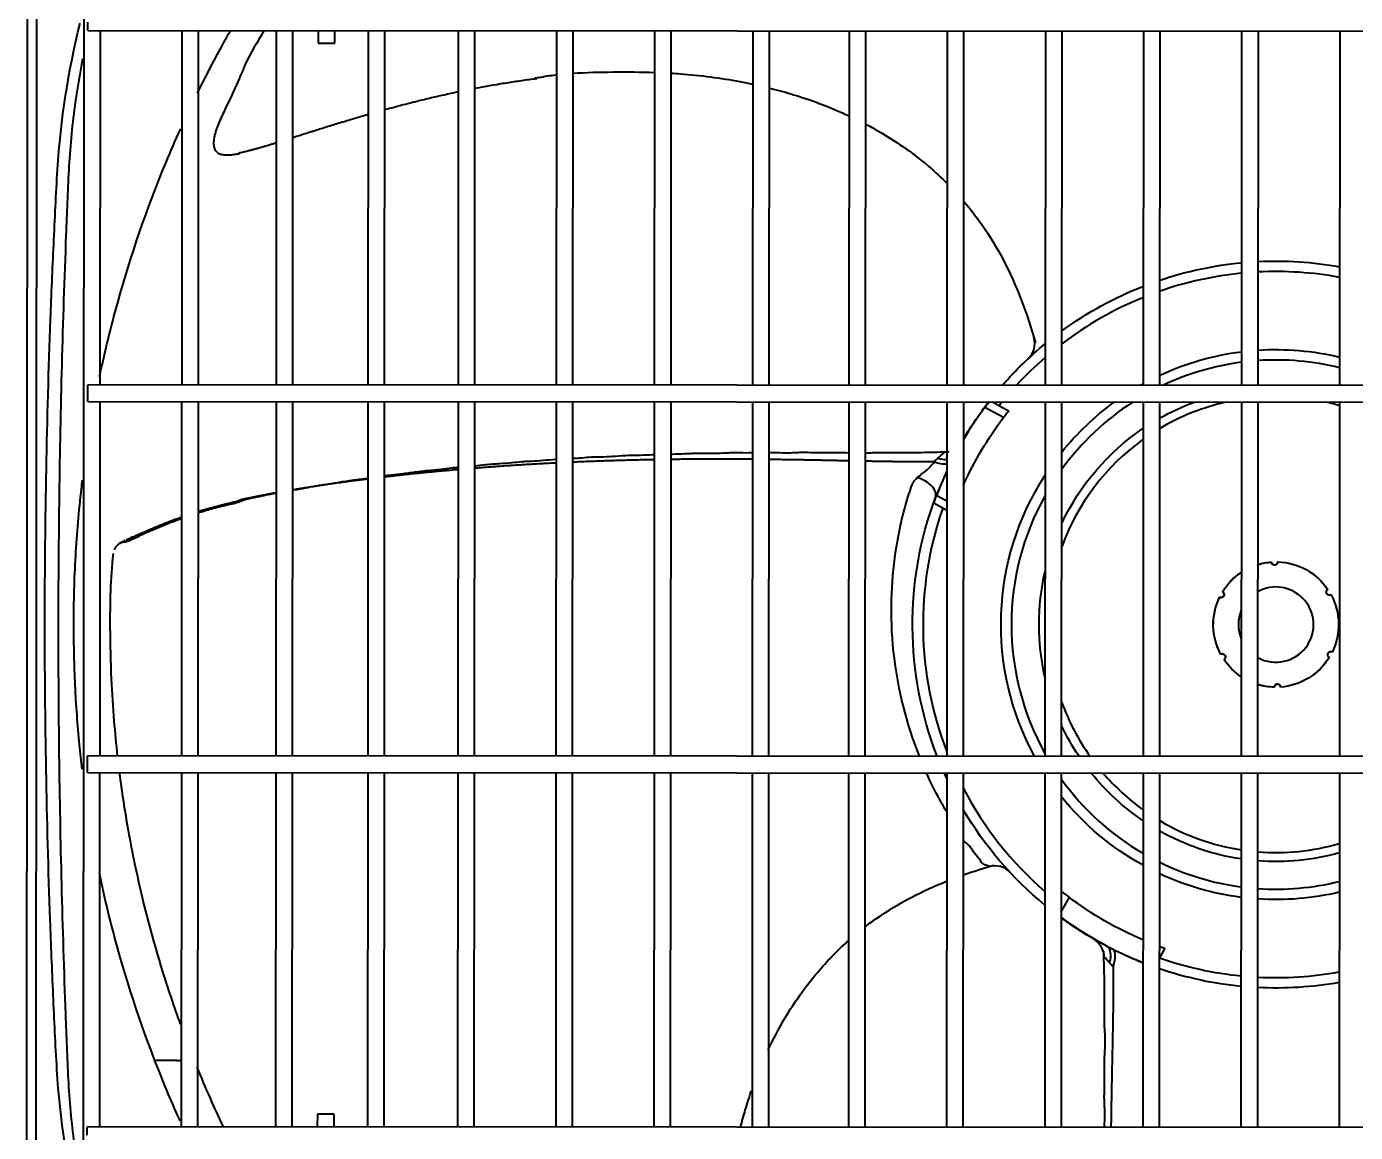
# Model space of a CAD drawing. Extents: x 58467 to 79089, y -33726 to -17391.
# Drawn here: x 72277.73 to 72309.54, y -20983.28 to -20956.81 of the extents above; entities that cross this region are included whole.
import ezdxf

# ---------------------------------------------------------------- set-up
doc = ezdxf.new("R2010")
doc.units = 0
doc.header["$LTSCALE"] = 100
doc.layers.add('+ENTE-ST-DOSEME USTU KONDDRENAJ', color=110, linetype='DOSEMEUSTUKONDENSDRENAJ_LINE', lineweight=40)
doc.linetypes.add('DOSEMEUSTUKONDENSDRENAJ_LINE', pattern='A,300,-40,["CD",Standard,S=15,R=0,X=-35,Y=-7.5],0', length=340)

# ---------------------------------------------------------------- blocks, each defined once
blk = doc.blocks.new('FUAYE KLİMA SANT')
at = {"color": 3}
for p, q in [((54065.067, -33695.631, 1.271), (54065.097, -33646.576, 1.271)), ((54065.309, -33646.664, 1.271), (54065.279, -33695.479, 1.271)), ((54066.441, -33648.408, 1.271), (54066.413, -33693.801, 1.271)), ((54066.535, -33657.987, 1.271), (54066.535, -33657.787, 1.271)), ((54066.535, -33657.987, 1.271), (54184.898, -33658.059, 1.271)), ((54066.83, -33666.466, 1.271), (54066.835, -33657.987, 1.271)), ((54068.785, -33657.988, 1.271), (54068.78, -33666.467, 1.271)), ((54069.18, -33666.468, 1.271), (54069.185, -33657.988, 1.271)), ((54071.044, -33657.99, 1.271), (54071.039, -33666.468, 1.271)), ((54071.439, -33666.468, 1.271), (54071.444, -33657.99, 1.271)), ((54072.043, -33657.99, 1.271), (54072.043, -33658.29, 1.271)), ((54072.443, -33658.29, 1.271), (54072.443, -33657.99, 1.271)), ((54073.243, -33657.991, 1.271), (54073.238, -33666.47, 1.271)), ((54073.638, -33666.47, 1.271), (54073.643, -33657.992, 1.271)), ((54075.4, -33657.993, 1.271), (54075.395, -33666.471, 1.271)), ((54075.795, -33666.471, 1.271), (54075.8, -33657.993, 1.271)), ((54077.75, -33657.994, 1.271), (54077.744, -33666.473, 1.271)), ((54078.144, -33666.473, 1.271), (54078.15, -33657.994, 1.271)), ((54080.099, -33657.995, 1.271), (54080.094, -33666.474, 1.271)), ((54080.494, -33666.474, 1.271), (54080.499, -33657.996, 1.271)), ((54082.449, -33657.997, 1.271), (54082.444, -33666.475, 1.271)), ((54082.844, -33666.476, 1.271), (54082.849, -33657.997, 1.271)), ((54084.756, -33657.998, 1.271), (54084.75, -33666.477, 1.271)), ((54085.15, -33666.477, 1.271), (54085.155, -33657.999, 1.271)), ((54087.105, -33658, 1.271), (54087.1, -33666.478, 1.271)), ((54087.5, -33666.479, 1.271), (54087.505, -33658, 1.271)), ((54089.455, -33658.001, 1.271), (54089.45, -33666.48, 1.271)), ((54089.85, -33666.48, 1.271), (54089.855, -33658.001, 1.271)), ((54091.804, -33658.003, 1.271), (54091.799, -33666.481, 1.271)), ((54092.199, -33666.481, 1.271), (54092.204, -33658.003, 1.271)), ((54094.154, -33658.004, 1.271), (54094.149, -33666.483, 1.271)), ((54094.549, -33666.483, 1.271), (54094.554, -33658.004, 1.271)), ((54096.504, -33658.005, 1.271), (54096.499, -33666.484, 1.271)), ((54072.043, -33658.29, 1.271), (54072.443, -33658.29, 1.271)), ((54089.044, -33665.843, 1.271), (54089.063, -33665.825, 1.271)), ((54184.893, -33666.537, 1.271), (54066.53, -33666.465, 1.271)), ((54066.53, -33666.665, 1.271), (54066.53, -33666.465, 1.271)), ((54066.53, -33666.865, 1.271), (54066.53, -33666.665, 1.271)), ((54066.53, -33666.865, 1.271), (54184.892, -33666.937, 1.271)), ((54066.825, -33675.344, 1.271), (54066.83, -33666.866, 1.271)), ((54068.779, -33666.867, 1.271), (54068.774, -33675.345, 1.271)), ((54069.174, -33675.346, 1.271), (54069.179, -33666.867, 1.271)), ((54071.039, -33666.868, 1.271), (54071.033, -33675.347, 1.271)), ((54071.433, -33675.347, 1.271), (54071.438, -33666.868, 1.271)), ((54073.238, -33666.87, 1.271), (54073.233, -33675.348, 1.271)), ((54073.633, -33675.348, 1.271), (54073.638, -33666.87, 1.271)), ((54075.395, -33666.871, 1.271), (54075.389, -33675.349, 1.271)), ((54075.789, -33675.349, 1.271), (54075.795, -33666.871, 1.271)), ((54077.744, -33666.873, 1.271), (54077.739, -33675.35, 1.271)), ((54078.139, -33675.351, 1.271), (54078.144, -33666.873, 1.271)), ((54080.094, -33666.874, 1.271), (54080.089, -33675.352, 1.271)), ((54080.489, -33675.352, 1.271), (54080.494, -33666.874, 1.271)), ((54082.444, -33666.875, 1.271), (54082.438, -33675.353, 1.271)), ((54082.838, -33675.353, 1.271), (54082.843, -33666.876, 1.271)), ((54084.75, -33666.877, 1.271), (54084.745, -33675.355, 1.271)), ((54085.145, -33675.355, 1.271), (54085.15, -33666.877, 1.271)), ((54087.1, -33666.878, 1.271), (54087.095, -33675.356, 1.271)), ((54087.495, -33675.356, 1.271), (54087.5, -33666.879, 1.271)), ((54088.452, -33667.252, 1.271), (54088.009, -33667.009, 1.271)), ((54088.186, -33666.878, 1.271), (54088.576, -33667.093, 1.271)), ((54089.449, -33666.88, 1.271), (54089.444, -33675.357, 1.271)), ((54089.844, -33675.358, 1.271), (54089.849, -33666.88, 1.271)), ((54091.799, -33666.881, 1.271), (54091.794, -33675.359, 1.271)), ((54092.194, -33675.359, 1.271), (54092.199, -33666.881, 1.271)), ((54094.149, -33666.883, 1.271), (54094.144, -33675.36, 1.271)), ((54094.543, -33675.36, 1.271), (54094.549, -33666.883, 1.271)), ((54096.498, -33666.884, 1.271), (54096.493, -33675.362, 1.271)), ((54087.098, -33669.475, 1.271), (54086.783, -33669.302, 1.271)), ((54086.853, -33669.112, 1.271), (54087.098, -33669.247, 1.271)), ((54085.153, -33670.201, 1.271), (54085.148, -33670.2, 1.271)), ((54085.153, -33670.201, 1.271), (54085.148, -33670.2, 1.271)), ((54184.887, -33675.416, 1.271), (54066.524, -33675.344, 1.271)), ((54066.524, -33675.544, 1.271), (54066.524, -33675.344, 1.271)), ((54066.524, -33675.744, 1.271), (54066.524, -33675.544, 1.271)), ((54066.524, -33675.744, 1.271), (54184.887, -33675.816, 1.271)), ((54066.819, -33684.223, 1.271), (54066.824, -33675.743, 1.271)), ((54068.774, -33675.745, 1.271), (54068.769, -33684.224, 1.271)), ((54069.169, -33684.224, 1.271), (54069.174, -33675.745, 1.271)), ((54071.033, -33675.747, 1.271), (54071.028, -33684.225, 1.271)), ((54071.428, -33684.225, 1.271), (54071.433, -33675.747, 1.271)), ((54073.233, -33675.748, 1.271), (54073.227, -33684.226, 1.271)), ((54073.627, -33684.226, 1.271), (54073.633, -33675.748, 1.271)), ((54075.389, -33675.749, 1.271), (54075.384, -33684.227, 1.271)), ((54075.784, -33684.228, 1.271), (54075.789, -33675.749, 1.271)), ((54077.739, -33675.75, 1.271), (54077.734, -33684.229, 1.271)), ((54078.134, -33684.229, 1.271), (54078.139, -33675.751, 1.271)), ((54080.088, -33675.752, 1.271), (54080.083, -33684.23, 1.271)), ((54080.483, -33684.231, 1.271), (54080.488, -33675.752, 1.271)), ((54082.438, -33675.753, 1.271), (54082.433, -33684.232, 1.271)), ((54082.833, -33684.232, 1.271), (54082.838, -33675.753, 1.271)), ((54084.745, -33675.755, 1.271), (54084.74, -33684.233, 1.271)), ((54085.14, -33684.233, 1.271), (54085.145, -33675.755, 1.271)), ((54087.094, -33675.756, 1.271), (54087.089, -33684.235, 1.271)), ((54087.489, -33684.235, 1.271), (54087.494, -33675.756, 1.271)), ((54089.444, -33675.757, 1.271), (54089.439, -33684.236, 1.271)), ((54089.839, -33684.236, 1.271), (54089.844, -33675.758, 1.271)), ((54091.794, -33675.759, 1.271), (54091.788, -33684.237, 1.271)), ((54092.188, -33684.238, 1.271), (54092.194, -33675.759, 1.271)), ((54094.143, -33675.76, 1.271), (54094.138, -33684.239, 1.271)), ((54094.538, -33684.239, 1.271), (54094.543, -33675.76, 1.271)), ((54096.493, -33675.762, 1.271), (54096.488, -33684.24, 1.271)), ((54088.604, -33678.128, 1.271), (54088.594, -33678.117, 1.271)), ((54089.842, -33678.641, 1.271), (54089.862, -33678.604, 1.271)), ((54090.022, -33678.729, 1.271), (54089.842, -33679.057, 1.271)), ((54092.316, -33679.952, 1.271), (54092.191, -33680.18, 1.271)), ((54068.663, -33682.638, 1.271), (54068.164, -33682.638, 1.271)), ((54072.028, -33683.926, 1.271), (54072.027, -33684.226, 1.271)), ((54072.427, -33684.226, 1.271), (54072.427, -33683.926, 1.271)), ((54184.882, -33684.295, 1.271), (54066.519, -33684.223, 1.271)), ((54066.519, -33684.423, 1.271), (54066.519, -33684.223, 1.271))]:
    blk.add_line(p, q, dxfattribs=at)
at = {"color": 3, "extrusion": (0, 0, -1)}
for centre, radius, start, end in [((-54094.975, -33672.205, -1.271), 8.699, 71.4011, 84.5622), ((-54094.975, -33672.205, -1.271), 8.699, 87.203, 100.0977), ((-54094.975, -33672.205, -1.271), 8.699, 53.9052, 68.5987), ((-54094.975, -33672.205, -1.271), 8.699, 41.1747, 50.5713), ((-54094.975, -33672.205, -1.271), 6.582, 65.0486, 82.7843), ((-54094.975, -33672.205, -1.271), 6.582, 86.283, 103.3774), ((-54094.975, -33672.205, -1.271), 6.582, 60.4193, 61.1449), ((-54094.975, -33672.205, -1.271), 8.699, 30.7488, 37.7632), ((-54094.975, -33672.205, -1.271), 6.582, 38.8361, 53.9955), ((-54094.975, -33672.205, -1.271), 5.671, 60.6836, 69.8355), ((-54094.975, -33672.205, -1.271), 8.191, 24.1036, 37.2082), ((-54094.975, -33672.205, -1.271), 5.671, 25.2911, 55.9305), ((-54094.975, -33672.205, -1.271), 6.582, 331.3811, 32.8905), ((-54094.975, -33672.205, -1.271), 8.699, 338.763, 20.4706), ((-54094.975, -33672.205, -1.271), 1.5, 73.3885, 85.9198), ((-54094.975, -33672.205, -1.271), 1.5, 73.3885, 85.82), ((-54094.943, -33670.706, -1.271), 0.075, 180.2174, 357.3523), ((-54094.975, -33672.205, -1.271), 1.5, 91.5498, 145.82), ((-54094.975, -33672.205, -1.271), 1.5, 91.65, 145.9198), ((-54094.975, -33672.205, -1.271), 5.671, 347.1649, 12.8937), ((-54094.975, -33672.205, -1.271), 1.5, 31.5485, 56.4533), ((-54094.975, -33672.205, -1.271), 1.5, 31.65, 56.4538), ((-54094.975, -33672.205, -1.271), 1.5, 331.65, 25.9198), ((-54094.975, -33672.205, -1.271), 1.5, 331.5498, 25.8212), ((-54093.661, -33671.483, -1.271), 0.075, 120.2174, 297.3523), ((-54096.258, -33671.428, -1.271), 0.075, 240.2174, 57.3523), ((-54094.975, -33672.205, -1.271), 1.5, 151.5498, 205.82), ((-54094.975, -33672.205, -1.271), 1.5, 151.65, 205.9198), ((-54096.289, -33672.928, -1.271), 0.075, 300.2174, 117.3523), ((-54093.692, -33672.983, -1.271), 0.075, 60.2174, 237.3523), ((-54094.975, -33672.205, -1.271), 1.5, 303.6166, 325.9198), ((-54094.975, -33672.205, -1.271), 1.5, 303.6167, 325.82), ((-54094.975, -33672.205, -1.271), 1.5, 211.65, 265.9198), ((-54094.975, -33672.205, -1.271), 1.5, 211.5498, 265.82), ((-54094.975, -33672.205, -1.271), 1.5, 271.65, 286.6819), ((-54094.975, -33672.205, -1.271), 1.5, 271.5498, 286.6818), ((-54095.007, -33673.705, -1.271), 0.075, 0.2174, 177.3523), ((-54094.975, -33672.205, -1.271), 5.671, 326.223, 334.7674), ((-54094.975, -33672.205, -1.271), 8.699, 334.9544, 335.9075), ((-54094.975, -33672.205, -1.271), 5.671, 304.128, 321.2055), ((-54094.975, -33672.205, -1.271), 6.582, 298.9136, 321.2224), ((-54094.975, -33672.205, -1.271), 8.699, 309.5, 329.3225), ((-54094.975, -33672.205, -1.271), 5.671, 278.4443, 299.3749), ((-54094.975, -33672.205, -1.271), 5.671, 254.4874, 274.3774), ((-54094.975, -33672.205, -1.271), 6.582, 277.2743, 295.0099), ((-54094.975, -33672.205, -1.271), 8.191, 292.8743, 307.2082), ((-54094.975, -33672.205, -1.271), 6.582, 256.6811, 273.7755), ((-54094.975, -33672.205, -1.271), 8.699, 297.7046, 306.1661), ((-54094.975, -33672.205, -1.271), 8.699, 275.5067, 288.6678), ((-54094.975, -33672.205, -1.271), 8.699, 259.97, 272.8647)]:
    blk.add_arc(centre, radius, start, end, dxfattribs=at)
at = {"color": 3}
for centre, radius, start, end in [((54094.975, -33672.205, 1.271), 8.449, 95.6005, 109.1697), ((54094.975, -33672.205, 1.271), 8.449, 79.6011, 92.881), ((54094.975, -33672.205, 1.271), 8.449, 112.0688, 127.3423), ((54094.975, -33672.205, 1.271), 8.449, 130.8388, 137.3275), ((54094.975, -33672.205, 1.271), 6.332, 97.4914, 115.3058), ((54094.975, -33672.205, 1.271), 6.332, 76.0714, 93.852), ((54094.975, -33672.205, 1.271), 8.691, 143.28, 149.3367), ((54094.975, -33672.205, 1.271), 8.449, 140.9126, 141.6783), ((54094.975, -33672.205, 1.271), 6.332, 122.7589, 144.0551), ((54094.975, -33672.205, 1.271), 5.455, 102.5933, 120.5933), ((54094.975, -33672.205, 1.271), 5.455, 73.782, 77.3314), ((54094.975, -33672.205, 1.271), 5.455, 125.6107, 160.0582), ((54094.975, -33672.205, 1.271), 8.691, 154.9918, 159.1503), ((54094.975, -33672.205, 1.271), 6.332, 150.7882, 209.142), ((54094.975, -33672.205, 1.271), 8.449, 160.7519, 201.1356), ((54094.975, -33672.205, 1.271), 0.9, 241.4519, 44.9651), ((54094.975, -33672.205, 1.271), 0.9, 44.9651, 118.4781), ((54094.975, -33672.205, 1.271), 0.9, 157.167, 202.7632), ((54094.975, -33672.205, 1.271), 5.455, 199.872, 215.3182), ((54094.975, -33672.205, 1.271), 6.332, 215.8751, 239.832), ((54094.975, -33672.205, 1.271), 5.455, 220.6507, 234.3195), ((54094.975, -33672.205, 1.271), 8.449, 207.6919, 229.0906), ((54094.975, -33672.205, 1.271), 5.455, 239.337, 261.2182), ((54094.975, -33672.205, 1.271), 5.455, 265.4482, 286.1482), ((54094.975, -33672.205, 1.271), 6.332, 243.9326, 262.4389), ((54094.975, -33672.205, 1.271), 6.332, 266.0782, 283.8589), ((54094.975, -33672.205, 1.271), 8.691, 233.7985, 248.508), ((54094.975, -33672.205, 1.271), 8.449, 250.7519, 264.331), ((54094.975, -33672.205, 1.271), 8.449, 267.0506, 280.3304), ((54068.664, -33682.138, 1.271), 0.5, 269.9651, 282.2713)]:
    blk.add_arc(centre, radius, start, end, dxfattribs=at)
at = {"color": 3, "extrusion": (6.04762e-06, 5.63815e-06, 1)}
blk.add_arc((54088.702, -33665.478, 1.41), 0.5, 313.0528, 16.4385, dxfattribs=at)
at = {"color": 3, "extrusion": (-5.02823e-06, 5.39341e-06, 1)}
blk.add_arc((54088.248, -33678.479, 0.815), 0.5, 43.0528, 106.4328, dxfattribs=at)
at = {"color": 3}
for centre, major_axis, ratio, start_param, end_param in [((54086.831, -33667.929, 1.271), (-0.443, 0.232), 0.512974, 1.938544, 2.458256), ((54086.357, -33668.988, 1.271), (0.468, -0.175), 0.588101, 0, 1.726902), ((54090.698, -33680.349, 1.271), (-0.232, -0.443), 0.512974, 1.938544, 3.141593)]:
    blk.add_ellipse(centre, major_axis=major_axis, ratio=ratio, start_param=start_param, end_param=end_param, dxfattribs=at)
for points, knots in [([(54065.505, -33672.088, 1.271), (54065.507, -33669.69, 1.271), (54065.552, -33667.294, 1.271), (54065.663, -33664.301, 1.271), (54065.688, -33663.703, 1.271), (54065.744, -33662.508, 1.271), (54065.771, -33661.911, 1.271), (54065.883, -33660.124, 1.271), (54066.063, -33658.956, 1.271), (54066.349, -33657.81, 1.271)], [0, 0, 0, 0, 0.5, 0.5, 0.625, 0.625, 0.75, 0.75, 1, 1, 1, 1]), ([(54069.156, -33659.49, 1.271), (54069.344, -33659.107, 1.271), (54069.607, -33658.6, 1.271), (54069.885, -33658.102, 1.271), (54069.957, -33657.976, 1.271)], [0, 0, 0, 0, 0.747188, 1, 1, 1, 1]), ([(54070.764, -33657.984, 1.271), (54070.592, -33658.251, 1.271), (54070.326, -33658.704, 1.271), (54070.071, -33659.36, 1.271), (54069.828, -33659.842, 1.271), (54069.638, -33660.255, 1.271), (54069.549, -33660.525, 1.271), (54069.54, -33660.728, 1.271), (54069.564, -33660.819, 1.271), (54069.6, -33660.877, 1.271), (54069.644, -33660.92, 1.271), (54069.684, -33660.939, 1.271), (54069.715, -33660.946, 1.271)], [0, 0, 0, 0, 0.285729, 0.472156, 0.665521, 0.767672, 0.867545, 0.908718, 0.944194, 0.959349, 0.972834, 1, 1, 1, 1]), ([(54066.409, -33658.663, 1.271), (54066.334, -33659.038, 1.271), (54066.272, -33659.414, 1.271), (54066.151, -33660.303, 1.271), (54066.102, -33660.815, 1.271), (54066.047, -33661.848, 1.271), (54066.03, -33662.366, 1.271), (54065.969, -33663.918, 1.271), (54065.936, -33664.954, 1.271), (54065.854, -33668.062, 1.271), (54065.826, -33670.135, 1.271), (54065.824, -33672.208, 1.271)], [0, 0, 0, 0, 0.085061, 0.085061, 0.199428, 0.199428, 0.313796, 0.313796, 0.54253, 0.54253, 1, 1, 1, 1]), ([(54075.796, -33659.371, 1.271), (54075.796, -33659.371, 1.271), (54075.874, -33659.356, 1.271), (54075.99, -33659.334, 1.271), (54076.185, -33659.299, 1.271), (54076.361, -33659.269, 1.271), (54076.558, -33659.237, 1.271), (54076.738, -33659.209, 1.271), (54076.919, -33659.183, 1.271), (54077.102, -33659.157, 1.271), (54077.223, -33659.142, 1.271), (54077.283, -33659.134, 1.271)], [0, 0, 0, 0, 0.000398, 0.160308, 0.240263, 0.400174, 0.520106, 0.640039, 0.759972, 0.879905, 1, 1, 1, 1]), ([(54077.231, -33659.128, 1.271), (54077.261, -33659.122, 1.271), (54077.431, -33659.089, 1.271), (54077.602, -33659.064, 1.271), (54077.744, -33659.048, 1.271)], [0, 0, 0, 0, 0.174109, 1, 1, 1, 1]), ([(54078.143, -33659.011, 1.271), (54078.462, -33658.989, 1.271), (54079.116, -33658.976, 1.271), (54079.768, -33658.979, 1.271), (54080.099, -33658.99, 1.271)], [0, 0, 0, 0, 0.49152, 1, 1, 1, 1]), ([(54080.499, -33659.008, 1.271), (54080.572, -33659.013, 1.271), (54081.122, -33659.049, 1.271), (54081.775, -33659.135, 1.271), (54082.349, -33659.249, 1.271), (54082.45, -33659.271, 1.271)], [0, 0, 0, 0, 0.111828, 0.842309, 1, 1, 1, 1]), ([(54073.641, -33659.88, 1.271), (54073.643, -33659.88, 1.271), (54073.68, -33659.869, 1.271), (54073.79, -33659.839, 1.271), (54073.935, -33659.8, 1.271), (54074.117, -33659.752, 1.271), (54074.265, -33659.715, 1.271), (54074.433, -33659.672, 1.271), (54074.584, -33659.635, 1.271), (54074.757, -33659.594, 1.271), (54074.93, -33659.554, 1.271), (54075.103, -33659.515, 1.271), (54075.258, -33659.481, 1.271), (54075.355, -33659.46, 1.271), (54075.395, -33659.452, 1.271)], [0, 0, 0, 0, 0.002684, 0.066908, 0.195355, 0.259579, 0.388026, 0.45225, 0.548585, 0.64492, 0.741256, 0.837591, 0.933927, 1, 1, 1, 1]), ([(54082.851, -33659.364, 1.271), (54083.022, -33659.406, 1.271), (54083.56, -33659.553, 1.271), (54084.198, -33659.78, 1.271), (54084.655, -33659.983, 1.271), (54084.761, -33660.033, 1.271)], [0, 0, 0, 0, 0.261577, 0.828831, 1, 1, 1, 1]), ([(54071.441, -33660.546, 1.271), (54071.47, -33660.537, 1.271), (54071.545, -33660.513, 1.271), (54071.667, -33660.475, 1.271), (54071.793, -33660.435, 1.271), (54071.916, -33660.396, 1.271), (54072.044, -33660.355, 1.271), (54072.174, -33660.315, 1.271), (54072.307, -33660.273, 1.271), (54072.441, -33660.232, 1.271), (54072.577, -33660.19, 1.271), (54072.715, -33660.148, 1.271), (54072.853, -33660.107, 1.271), (54073.01, -33660.06, 1.271), (54073.139, -33660.022, 1.271), (54073.216, -33660, 1.271), (54073.241, -33659.993, 1.271)], [0, 0, 0, 0, 0.053389, 0.135929, 0.218468, 0.273495, 0.356035, 0.438575, 0.493601, 0.576141, 0.658681, 0.713708, 0.796247, 0.878787, 0.961327, 1, 1, 1, 1]), ([(54066.816, -33666.268, 1.271), (54066.941, -33665.675, 1.271), (54067.365, -33663.941, 1.271), (54068.046, -33661.966, 1.271), (54068.633, -33660.61, 1.271), (54068.756, -33660.338, 1.271)], [0, 0, 0, 0, 0.290837, 0.856482, 1, 1, 1, 1]), ([(54085.161, -33660.232, 1.271), (54085.281, -33660.295, 1.271), (54085.576, -33660.459, 1.271), (54086.084, -33660.782, 1.271), (54086.62, -33661.19, 1.271), (54086.968, -33661.51, 1.271), (54087.114, -33661.656, 1.271)], [0, 0, 0, 0, 0.167806, 0.420315, 0.746772, 1, 1, 1, 1]), ([(54069.703, -33660.943, 1.271), (54069.717, -33660.947, 1.271), (54069.743, -33660.953, 1.271), (54069.773, -33660.958, 1.271), (54069.819, -33660.963, 1.271), (54069.855, -33660.964, 1.271), (54069.899, -33660.964, 1.271), (54069.95, -33660.961, 1.271), (54069.996, -33660.957, 1.271), (54070.055, -33660.949, 1.271), (54070.107, -33660.941, 1.271), (54070.171, -33660.93, 1.271), (54070.14, -33660.918, 1.271), (54070.217, -33660.901, 1.271), (54070.296, -33660.883, 1.271), (54070.377, -33660.863, 1.271), (54070.45, -33660.844, 1.271), (54070.523, -33660.824, 1.271), (54070.611, -33660.799, 1.271), (54070.702, -33660.773, 1.271), (54070.809, -33660.742, 1.271), (54070.904, -33660.713, 1.271), (54070.987, -33660.688, 1.271), (54071.028, -33660.675, 1.271), (54071.042, -33660.671, 1.271)], [0, 0, 0, 0, 0.062879, 0.105521, 0.148163, 0.190805, 0.233447, 0.276089, 0.318731, 0.361373, 0.404015, 0.446657, 0.489299, 0.531941, 0.595904, 0.638546, 0.681188, 0.72383, 0.766472, 0.830435, 0.873077, 0.93704, 0.979682, 1, 1, 1, 1]), ([(54087.509, -33662.084, 1.271), (54087.658, -33662.258, 1.271), (54087.999, -33662.699, 1.271), (54088.472, -33663.477, 1.271), (54088.896, -33664.433, 1.271), (54089.121, -33665.109, 1.271), (54089.218, -33665.46, 1.271)], [0, 0, 0, 0, 0.182173, 0.442327, 0.718068, 1, 1, 1, 1]), ([(54088.009, -33667.009, 1.271), (54088.022, -33666.991, 1.271), (54088.036, -33666.972, 1.271), (54088.062, -33666.938, 1.271), (54088.075, -33666.922, 1.271), (54088.094, -33666.896, 1.271), (54088.102, -33666.886, 1.271), (54088.109, -33666.877, 1.271)], [0, 0, 0, 0, 0.355398, 0.355398, 0.710856, 0.710856, 1, 1, 1, 1]), ([(54088.576, -33667.093, 1.271), (54088.576, -33667.093, 1.271), (54088.574, -33667.096, 1.271), (54088.565, -33667.107, 1.271), (54088.558, -33667.116, 1.271), (54088.54, -33667.138, 1.271), (54088.53, -33667.151, 1.271), (54088.507, -33667.181, 1.271), (54088.493, -33667.198, 1.271), (54088.471, -33667.227, 1.271), (54088.461, -33667.24, 1.271), (54088.452, -33667.252, 1.271)], [0, 0, 0, 0, 0.211356, 0.211356, 0.422617, 0.422617, 0.635365, 0.635365, 0.851032, 0.851032, 1, 1, 1, 1]), ([(54087.156, -33668.074, 1.271), (54086.961, -33668.081, 1.271), (54086.564, -33668.092, 1.271), (54086.143, -33668.095, 1.271), (54085.857, -33668.096, 1.271), (54085.734, -33668.095, 1.271), (54085.603, -33668.096, 1.271), (54085.494, -33668.094, 1.271), (54085.393, -33668.094, 1.271), (54085.278, -33668.099, 1.271), (54085.199, -33668.105, 1.271), (54085.147, -33668.108, 1.271)], [0, 0, 0, 0, 0.286213, 0.579725, 0.615099, 0.700692, 0.766378, 0.829652, 0.869632, 0.911891, 1, 1, 1, 1]), ([(54077.743, -33668.253, 1.271), (54077.743, -33668.253, 1.271), (54077.626, -33668.262, 1.271), (54077.429, -33668.282, 1.271), (54077.215, -33668.297, 1.271), (54077.041, -33668.304, 1.271), (54076.878, -33668.312, 1.271), (54076.667, -33668.34, 1.271), (54076.435, -33668.354, 1.271), (54076.217, -33668.368, 1.271), (54076.008, -33668.388, 1.271), (54075.873, -33668.404, 1.271), (54075.791, -33668.413, 1.271)], [0, 0, 0, 0, 0.001003, 0.175577, 0.336729, 0.400183, 0.452324, 0.558124, 0.692378, 0.769859, 0.852982, 1, 1, 1, 1]), ([(54077.733, -33668.339, 1.271), (54077.71, -33668.34, 1.271), (54077.621, -33668.344, 1.271), (54077.501, -33668.351, 1.271), (54077.339, -33668.359, 1.271), (54077.194, -33668.368, 1.271), (54077.032, -33668.377, 1.271), (54076.871, -33668.387, 1.271), (54076.726, -33668.397, 1.271), (54076.564, -33668.407, 1.271), (54076.417, -33668.417, 1.271), (54076.253, -33668.429, 1.271), (54076.106, -33668.44, 1.271), (54075.961, -33668.451, 1.271), (54075.86, -33668.459, 1.271), (54075.806, -33668.463, 1.271), (54075.799, -33668.463, 1.271)], [0, 0, 0, 0, 0.035053, 0.135553, 0.185802, 0.286301, 0.361675, 0.43705, 0.537549, 0.587798, 0.688297, 0.763672, 0.839046, 0.91442, 0.989795, 1, 1, 1, 1]), ([(54080.093, -33668.142, 1.271), (54080.08, -33668.143, 1.271), (54079.973, -33668.151, 1.271), (54079.807, -33668.155, 1.271), (54079.586, -33668.157, 1.271), (54079.346, -33668.166, 1.271), (54079.094, -33668.186, 1.271), (54078.879, -33668.196, 1.271), (54078.706, -33668.199, 1.271), (54078.549, -33668.202, 1.271), (54078.364, -33668.222, 1.271), (54078.218, -33668.23, 1.271), (54078.144, -33668.233, 1.271)], [0, 0, 0, 0, 0.018343, 0.157453, 0.238031, 0.324289, 0.506652, 0.672833, 0.73751, 0.790122, 0.895489, 1, 1, 1, 1]), ([(54080.09, -33668.259, 1.271), (54080.045, -33668.26, 1.271), (54079.966, -33668.261, 1.271), (54079.82, -33668.264, 1.271), (54079.685, -33668.267, 1.271), (54079.515, -33668.272, 1.271), (54079.363, -33668.276, 1.271), (54079.198, -33668.28, 1.271), (54079.05, -33668.285, 1.271), (54078.903, -33668.29, 1.271), (54078.739, -33668.295, 1.271), (54078.592, -33668.301, 1.271), (54078.428, -33668.307, 1.271), (54078.29, -33668.313, 1.271), (54078.184, -33668.317, 1.271), (54078.144, -33668.319, 1.271)], [0, 0, 0, 0, 0.070528, 0.121604, 0.223755, 0.274831, 0.376982, 0.453596, 0.530209, 0.606823, 0.683436, 0.785588, 0.836663, 0.938815, 1, 1, 1, 1]), ([(54082.438, -33668.097, 1.271), (54082.415, -33668.098, 1.271), (54082.289, -33668.1, 1.271), (54082.153, -33668.098, 1.271), (54081.991, -33668.096, 1.271), (54081.908, -33668.097, 1.271), (54081.755, -33668.106, 1.271), (54081.577, -33668.114, 1.271), (54081.36, -33668.109, 1.271), (54081.107, -33668.108, 1.271), (54080.821, -33668.123, 1.271), (54080.619, -33668.131, 1.271), (54080.505, -33668.131, 1.271), (54080.494, -33668.131, 1.271)], [0, 0, 0, 0, 0.038603, 0.211293, 0.242009, 0.269654, 0.324997, 0.458672, 0.537504, 0.623223, 0.806489, 0.981461, 1, 1, 1, 1]), ([(54082.445, -33668.25, 1.271), (54082.439, -33668.25, 1.271), (54082.399, -33668.249, 1.271), (54082.312, -33668.249, 1.271), (54082.182, -33668.248, 1.271), (54082.036, -33668.247, 1.271), (54081.89, -33668.246, 1.271), (54081.743, -33668.246, 1.271), (54081.596, -33668.246, 1.271), (54081.462, -33668.246, 1.271), (54081.311, -33668.246, 1.271), (54081.175, -33668.247, 1.271), (54081.007, -33668.248, 1.271), (54080.875, -33668.249, 1.271), (54080.71, -33668.25, 1.271), (54080.595, -33668.252, 1.271), (54080.512, -33668.253, 1.271), (54080.495, -33668.253, 1.271)], [0, 0, 0, 0, 0.010487, 0.061193, 0.137252, 0.213312, 0.289371, 0.365431, 0.44149, 0.517549, 0.568256, 0.669668, 0.720374, 0.821787, 0.872493, 0.973906, 1, 1, 1, 1]), ([(54084.749, -33668.102, 1.271), (54084.66, -33668.097, 1.271), (54084.375, -33668.086, 1.271), (54084.072, -33668.097, 1.271), (54083.826, -33668.092, 1.271), (54083.7, -33668.088, 1.271), (54083.518, -33668.09, 1.271), (54083.322, -33668.108, 1.271), (54083.054, -33668.095, 1.271), (54082.908, -33668.091, 1.271), (54082.841, -33668.09, 1.271)], [0, 0, 0, 0, 0.131646, 0.410876, 0.520141, 0.562705, 0.601468, 0.78581, 0.899724, 1, 1, 1, 1]), ([(54084.75, -33668.287, 1.271), (54084.726, -33668.287, 1.271), (54084.654, -33668.285, 1.271), (54084.549, -33668.284, 1.271), (54084.423, -33668.281, 1.271), (54084.297, -33668.278, 1.271), (54084.173, -33668.276, 1.271), (54084.048, -33668.273, 1.271), (54083.923, -33668.271, 1.271), (54083.798, -33668.269, 1.271), (54083.673, -33668.266, 1.271), (54083.547, -33668.264, 1.271), (54083.421, -33668.262, 1.271), (54083.278, -33668.26, 1.271), (54083.148, -33668.258, 1.271), (54083, -33668.256, 1.271), (54082.909, -33668.255, 1.271), (54082.851, -33668.254, 1.271), (54082.842, -33668.254, 1.271)], [0, 0, 0, 0, 0.040051, 0.114821, 0.164667, 0.239437, 0.314206, 0.364053, 0.438822, 0.513592, 0.563438, 0.638207, 0.712977, 0.762823, 0.862516, 0.912362, 0.987132, 1, 1, 1, 1]), ([(54086.79, -33668.312, 1.271), (54086.774, -33668.312, 1.271), (54086.732, -33668.312, 1.271), (54086.648, -33668.312, 1.271), (54086.556, -33668.313, 1.271), (54086.462, -33668.312, 1.271), (54086.378, -33668.312, 1.271), (54086.297, -33668.312, 1.271), (54086.201, -33668.311, 1.271), (54086.101, -33668.31, 1.271), (54085.989, -33668.309, 1.271), (54085.891, -33668.307, 1.271), (54085.784, -33668.306, 1.271), (54085.684, -33668.305, 1.271), (54085.583, -33668.303, 1.271), (54085.468, -33668.301, 1.271), (54085.366, -33668.3, 1.271), (54085.254, -33668.297, 1.271), (54085.185, -33668.296, 1.271), (54085.146, -33668.295, 1.271)], [0, 0, 0, 0, 0.032149, 0.083522, 0.160582, 0.211955, 0.263329, 0.314702, 0.366075, 0.443135, 0.494509, 0.571569, 0.622942, 0.674316, 0.751376, 0.802749, 0.879809, 0.931182, 1, 1, 1, 1]), ([(54086.386, -33668.689, 1.271), (54086.448, -33668.631, 1.271), (54086.531, -33668.581, 1.271), (54086.677, -33668.455, 1.271), (54086.738, -33668.38, 1.271), (54086.803, -33668.314, 1.271)], [0, 0, 0, 0, 0.5, 0.5, 1, 1, 1, 1]), ([(54086.79, -33668.312, 1.271), (54086.79, -33668.312, 1.271), (54086.79, -33668.312, 1.271), (54086.818, -33668.281, 1.271), (54086.849, -33668.251, 1.271), (54086.879, -33668.224, 1.271)], [0, 0, 0, 0, 0.000046, 0.000046, 1, 1, 1, 1]), ([(54086.803, -33668.314, 1.271), (54086.894, -33668.343, 1.271), (54086.979, -33668.358, 1.271), (54087.068, -33668.359, 1.271), (54087.086, -33668.358, 1.271), (54087.102, -33668.355, 1.271)], [0, 0, 0, 0, 0.78393, 0.78393, 1, 1, 1, 1]), ([(54086.879, -33668.224, 1.271), (54086.931, -33668.178, 1.271), (54086.981, -33668.134, 1.271), (54087.038, -33668.09, 1.271), (54087.047, -33668.081, 1.271), (54087.044, -33668.079, 1.271)], [0, 0, 0, 0, 0.677972, 0.677972, 1, 1, 1, 1]), ([(54073.238, -33668.71, 1.271), (54073.225, -33668.711, 1.271), (54073.155, -33668.721, 1.271), (54073.021, -33668.735, 1.271), (54072.771, -33668.767, 1.271), (54072.507, -33668.813, 1.271), (54072.284, -33668.848, 1.271), (54072.098, -33668.874, 1.271), (54071.931, -33668.9, 1.271), (54071.728, -33668.947, 1.271), (54071.553, -33668.975, 1.271), (54071.449, -33668.991, 1.271), (54071.438, -33668.993, 1.271)], [0, 0, 0, 0, 0.0204, 0.107202, 0.200873, 0.403072, 0.589254, 0.661717, 0.721758, 0.842147, 0.982778, 1, 1, 1, 1]), ([(54075.396, -33668.448, 1.271), (54075.38, -33668.449, 1.271), (54075.327, -33668.453, 1.271), (54075.185, -33668.466, 1.271), (54074.967, -33668.501, 1.271), (54074.712, -33668.52, 1.271), (54074.484, -33668.543, 1.271), (54074.255, -33668.573, 1.271), (54074.027, -33668.607, 1.271), (54073.81, -33668.628, 1.271), (54073.669, -33668.644, 1.271), (54073.637, -33668.648, 1.271)], [0, 0, 0, 0, 0.026625, 0.086224, 0.216151, 0.379674, 0.473035, 0.573734, 0.780901, 0.950937, 1, 1, 1, 1]), ([(54075.395, -33668.497, 1.271), (54075.379, -33668.498, 1.271), (54075.299, -33668.505, 1.271), (54075.189, -33668.515, 1.271), (54075.032, -33668.529, 1.271), (54074.89, -33668.542, 1.271), (54074.731, -33668.557, 1.271), (54074.588, -33668.571, 1.271), (54074.446, -33668.586, 1.271), (54074.29, -33668.602, 1.271), (54074.152, -33668.616, 1.271), (54073.999, -33668.633, 1.271), (54073.862, -33668.648, 1.271), (54073.731, -33668.663, 1.271), (54073.661, -33668.671, 1.271), (54073.637, -33668.674, 1.271)], [0, 0, 0, 0, 0.028017, 0.134196, 0.187285, 0.293464, 0.373098, 0.452732, 0.532366, 0.612, 0.718179, 0.771268, 0.877447, 0.957081, 1, 1, 1, 1]), ([(54086.44, -33675.355, 1.271), (54086.125, -33674.558, 1.271), (54085.934, -33673.764, 1.271), (54085.733, -33672.148, 1.271), (54085.756, -33671.337, 1.271), (54085.899, -33670.249, 1.271), (54085.964, -33669.908, 1.271), (54086.083, -33669.433, 1.271), (54086.126, -33669.28, 1.271), (54086.194, -33669.062, 1.271), (54086.221, -33668.988, 1.271), (54086.25, -33668.886, 1.271), (54086.264, -33668.854, 1.271), (54086.307, -33668.779, 1.271), (54086.338, -33668.734, 1.271), (54086.386, -33668.689, 1.271)], [0, 0, 0, 0, 0.302954, 0.302954, 0.651477, 0.651477, 0.825738, 0.825738, 0.912869, 0.912869, 0.956435, 0.956435, 0.978217, 0.978217, 1, 1, 1, 1]), ([(54087.098, -33668.528, 1.271), (54087.077, -33668.575, 1.271), (54087.057, -33668.621, 1.271), (54086.998, -33668.753, 1.271), (54086.96, -33668.839, 1.271), (54086.889, -33669.005, 1.271), (54086.855, -33669.084, 1.271), (54086.826, -33669.163, 1.271)], [0, 0, 0, 0, 0.218967, 0.218967, 0.624953, 0.624953, 1, 1, 1, 1]), ([(54066.195, -33672.208, 1.271), (54066.197, -33671.933, 1.271), (54066.202, -33671.385, 1.271), (54066.239, -33670.566, 1.271), (54066.297, -33669.754, 1.271), (54066.358, -33669.15, 1.271), (54066.397, -33668.816, 1.271), (54066.405, -33668.751, 1.271)], [0, 0, 0, 0, 0.238005, 0.47449, 0.709453, 0.942891, 1, 1, 1, 1]), ([(54073.239, -33668.722, 1.271), (54073.199, -33668.727, 1.271), (54073.114, -33668.738, 1.271), (54072.982, -33668.754, 1.271), (54072.846, -33668.772, 1.271), (54072.711, -33668.79, 1.271), (54072.563, -33668.811, 1.271), (54072.431, -33668.829, 1.271), (54072.285, -33668.85, 1.271), (54072.169, -33668.867, 1.271), (54072.025, -33668.889, 1.271), (54071.895, -33668.909, 1.271), (54071.752, -33668.931, 1.271), (54071.622, -33668.952, 1.271), (54071.518, -33668.969, 1.271), (54071.456, -33668.979, 1.271), (54071.438, -33668.982, 1.271)], [0, 0, 0, 0, 0.063846, 0.137211, 0.210576, 0.283941, 0.357305, 0.455125, 0.504035, 0.601855, 0.650765, 0.748585, 0.821949, 0.895314, 0.968679, 1, 1, 1, 1]), ([(54071.03, -33669.054, 1.271), (54071.028, -33669.054, 1.271), (54070.97, -33669.065, 1.271), (54070.884, -33669.08, 1.271), (54070.747, -33669.106, 1.271), (54070.639, -33669.128, 1.271), (54070.503, -33669.155, 1.271), (54070.396, -33669.177, 1.271), (54070.275, -33669.202, 1.271), (54070.169, -33669.225, 1.271), (54070.141, -33669.252, 1.271), (54070.022, -33669.279, 1.271), (54069.917, -33669.304, 1.271), (54069.812, -33669.33, 1.271), (54069.707, -33669.356, 1.271), (54069.604, -33669.383, 1.271), (54069.503, -33669.411, 1.271), (54069.403, -33669.438, 1.271), (54069.304, -33669.467, 1.271), (54069.23, -33669.489, 1.271), (54069.192, -33669.5, 1.271), (54069.178, -33669.505, 1.271)], [0, 0, 0, 0, 0.003473, 0.084564, 0.125109, 0.2062, 0.246746, 0.327836, 0.368382, 0.4292, 0.490018, 0.550836, 0.611654, 0.6522, 0.713018, 0.773836, 0.814381, 0.875199, 0.936017, 0.976563, 1, 1, 1, 1]), ([(54071.032, -33669.064, 1.271), (54070.989, -33669.073, 1.271), (54070.795, -33669.113, 1.271), (54070.6, -33669.15, 1.271), (54070.25, -33669.227, 1.271), (54070.136, -33669.29, 1.271), (54069.899, -33669.341, 1.271), (54069.719, -33669.381, 1.271), (54069.537, -33669.428, 1.271), (54069.39, -33669.471, 1.271), (54069.295, -33669.499, 1.271), (54069.232, -33669.518, 1.271), (54069.199, -33669.528, 1.271), (54069.18, -33669.534, 1.271)], [0, 0, 0, 0, 0.069935, 0.324368, 0.375737, 0.555953, 0.632284, 0.714834, 0.803633, 0.897292, 0.950384, 0.973119, 1, 1, 1, 1]), ([(54086.783, -33669.302, 1.271), (54086.783, -33669.302, 1.271), (54086.785, -33669.298, 1.271), (54086.79, -33669.284, 1.271), (54086.793, -33669.274, 1.271), (54086.803, -33669.248, 1.271), (54086.808, -33669.232, 1.271), (54086.822, -33669.196, 1.271), (54086.829, -33669.176, 1.271), (54086.842, -33669.141, 1.271), (54086.848, -33669.127, 1.271), (54086.853, -33669.112, 1.271)], [0, 0, 0, 0, 0.211758, 0.211758, 0.423432, 0.423432, 0.636431, 0.636431, 0.852021, 0.852021, 1, 1, 1, 1]), ([(54068.777, -33669.636, 1.271), (54068.77, -33669.639, 1.271), (54068.728, -33669.654, 1.271), (54068.664, -33669.677, 1.271), (54068.585, -33669.706, 1.271), (54068.506, -33669.736, 1.271), (54068.43, -33669.765, 1.271), (54068.344, -33669.8, 1.271), (54068.269, -33669.83, 1.271), (54068.197, -33669.859, 1.271), (54068.136, -33669.885, 1.271), (54068.076, -33669.91, 1.271), (54068.008, -33669.939, 1.271), (54067.941, -33669.967, 1.271), (54067.876, -33669.996, 1.271), (54067.824, -33670.018, 1.271), (54067.769, -33670.042, 1.271), (54067.723, -33670.062, 1.271), (54067.669, -33670.085, 1.271), (54067.628, -33670.103, 1.271), (54067.581, -33670.124, 1.271), (54067.54, -33670.142, 1.271), (54067.505, -33670.157, 1.271), (54067.467, -33670.173, 1.271), (54067.452, -33670.18, 1.271), (54067.447, -33670.182, 1.271)], [0, 0, 0, 0, 0.013184, 0.076179, 0.118176, 0.160173, 0.223168, 0.265165, 0.32816, 0.370157, 0.412154, 0.454151, 0.496147, 0.559143, 0.60114, 0.643136, 0.685133, 0.72713, 0.769127, 0.811124, 0.853121, 0.895118, 0.937114, 0.979111, 1, 1, 1, 1]), ([(54068.778, -33669.67, 1.271), (54068.746, -33669.682, 1.271), (54068.508, -33669.769, 1.271), (54068.186, -33669.9, 1.271), (54067.828, -33670.055, 1.271), (54067.649, -33670.145, 1.271), (54067.536, -33670.198, 1.271), (54067.449, -33670.23, 1.271), (54067.357, -33670.239, 1.271), (54067.311, -33670.247, 1.271), (54067.293, -33670.249, 1.271)], [0, 0, 0, 0, 0.054722, 0.413265, 0.565134, 0.700229, 0.769577, 0.820811, 0.901304, 1, 1, 1, 1]), ([(54067.427, -33670.191, 1.271), (54067.395, -33670.208, 1.271), (54067.331, -33670.245, 1.271), (54067.256, -33670.285, 1.271), (54067.207, -33670.34, 1.271), (54067.174, -33670.391, 1.271), (54067.16, -33670.419, 1.271)], [0, 0, 0, 0, 0.181976, 0.413188, 0.708779, 1, 1, 1, 1]), ([(54067.138, -33670.505, 1.271), (54067.108, -33670.808, 1.271), (54067.065, -33671.401, 1.271), (54067.059, -33672.402, 1.271), (54067.082, -33673.435, 1.271), (54067.148, -33674.458, 1.271), (54067.208, -33675.067, 1.271), (54067.239, -33675.345, 1.271)], [0, 0, 0, 0, 0.182857, 0.35926, 0.617017, 0.825344, 1, 1, 1, 1]), ([(54093.623, -33671.551, 1.271), (54093.64, -33671.56, 1.271), (54093.684, -33671.565, 1.271), (54093.724, -33671.532, 1.271), (54093.736, -33671.494, 1.271), (54093.733, -33671.465, 1.271), (54093.719, -33671.437, 1.271), (54093.704, -33671.424, 1.271), (54093.695, -33671.42, 1.271)], [0, 0, 0, 0, 0.25, 0.5, 0.625, 0.75, 0.875, 1, 1, 1, 1]), ([(54066.332, -33686.366, 1.271), (54066.045, -33685.213, 1.271), (54065.867, -33684.041, 1.271), (54065.758, -33682.256, 1.271), (54065.732, -33681.659, 1.271), (54065.678, -33680.466, 1.271), (54065.653, -33679.869, 1.271), (54065.546, -33676.882, 1.271), (54065.504, -33674.484, 1.271), (54065.505, -33672.088, 1.271)], [0, 0, 0, 0, 0.25, 0.25, 0.375, 0.375, 0.5, 0.5, 1, 1, 1, 1]), ([(54065.824, -33672.208, 1.271), (54065.823, -33674.281, 1.271), (54065.849, -33676.353, 1.271), (54065.927, -33679.461, 1.271), (54065.959, -33680.498, 1.271), (54066.018, -33682.051, 1.271), (54066.034, -33682.569, 1.271), (54066.089, -33683.601, 1.271), (54066.136, -33684.114, 1.271), (54066.255, -33684.998, 1.271), (54066.317, -33685.37, 1.271), (54066.389, -33685.74, 1.271)], [0, 0, 0, 0, 0.45798, 0.45798, 0.686971, 0.686971, 0.801466, 0.801466, 0.915961, 0.915961, 1, 1, 1, 1]), ([(54066.401, -33675.666, 1.271), (54066.378, -33675.472, 1.271), (54066.304, -33674.804, 1.271), (54066.215, -33673.651, 1.271), (54066.202, -33672.691, 1.271), (54066.195, -33672.208, 1.271)], [0, 0, 0, 0, 0.16864, 0.581968, 1, 1, 1, 1]), ([(54093.733, -33673.049, 1.271), (54093.749, -33673.039, 1.271), (54093.775, -33673.004, 1.271), (54093.766, -33672.952, 1.271), (54093.739, -33672.923, 1.271), (54093.713, -33672.91, 1.271), (54093.682, -33672.909, 1.271), (54093.663, -33672.916, 1.271), (54093.655, -33672.921, 1.271)], [0, 0, 0, 0, 0.25, 0.5, 0.625, 0.75, 0.875, 1, 1, 1, 1]), ([(54095.084, -33673.703, 1.271), (54095.084, -33673.684, 1.271), (54095.066, -33673.644, 1.271), (54095.017, -33673.626, 1.271), (54094.979, -33673.634, 1.271), (54094.954, -33673.651, 1.271), (54094.938, -33673.677, 1.271), (54094.934, -33673.697, 1.271), (54094.934, -33673.707, 1.271)], [0, 0, 0, 0, 0.25, 0.5, 0.625, 0.75, 0.875, 1, 1, 1, 1]), ([(54067.287, -33675.745, 1.271), (54067.346, -33676.207, 1.271), (54067.498, -33677.201, 1.271), (54067.872, -33678.996, 1.271), (54068.315, -33680.545, 1.271), (54068.67, -33681.561, 1.271), (54068.746, -33681.771, 1.271)], [0, 0, 0, 0, 0.230715, 0.496584, 0.895571, 1, 1, 1, 1]), ([(54087.081, -33676.672, 1.271), (54087.029, -33676.582, 1.271), (54086.98, -33676.492, 1.271), (54086.813, -33676.189, 1.271), (54086.707, -33675.972, 1.271), (54086.61, -33675.757, 1.271)], [0, 0, 0, 0, 0.29522, 0.29522, 1, 1, 1, 1]), ([(54088.112, -33677.993, 1.271), (54088.112, -33677.99, 1.271), (54088.108, -33677.987, 1.271), (54088.089, -33677.979, 1.271), (54088.072, -33677.975, 1.271), (54088.022, -33677.96, 1.271), (54087.987, -33677.948, 1.271), (54087.927, -33677.905, 1.271), (54087.913, -33677.872, 1.271), (54087.876, -33677.816, 1.271), (54087.854, -33677.79, 1.271), (54087.786, -33677.713, 1.271), (54087.745, -33677.658, 1.271), (54087.688, -33677.575, 1.271), (54087.671, -33677.547, 1.271), (54087.632, -33677.494, 1.271), (54087.605, -33677.471, 1.271), (54087.548, -33677.424, 1.271), (54087.521, -33677.398, 1.271), (54087.495, -33677.371, 1.271)], [0, 0, 0, 0, 0.041274, 0.041274, 0.097669, 0.097669, 0.210461, 0.210461, 0.323252, 0.323252, 0.436043, 0.436043, 0.661626, 0.661626, 0.774417, 0.774417, 0.887208, 0.887208, 1, 1, 1, 1]), ([(54068.741, -33684.081, 1.271), (54068.724, -33684.042, 1.271), (54068.602, -33683.769, 1.271), (54068.021, -33682.417, 1.271), (54067.357, -33680.483, 1.271), (54066.936, -33678.751, 1.271), (54066.81, -33678.154, 1.271)], [0, 0, 0, 0, 0.02049, 0.143703, 0.707183, 1, 1, 1, 1]), ([(54085.134, -33679.444, 1.271), (54085.22, -33679.377, 1.271), (54085.572, -33679.118, 1.271), (54086.213, -33678.729, 1.271), (54086.8, -33678.463, 1.271), (54087.09, -33678.347, 1.271)], [0, 0, 0, 0, 0.146134, 0.586198, 1, 1, 1, 1]), ([(54089.862, -33678.604, 1.271), (54089.862, -33678.604, 1.271), (54089.865, -33678.607, 1.271), (54089.877, -33678.616, 1.271), (54089.885, -33678.623, 1.271), (54089.907, -33678.64, 1.271), (54089.921, -33678.651, 1.271), (54089.95, -33678.674, 1.271), (54089.967, -33678.687, 1.271), (54089.997, -33678.71, 1.271), (54090.009, -33678.719, 1.271), (54090.022, -33678.729, 1.271)], [0, 0, 0, 0, 0.211356, 0.211356, 0.422617, 0.422617, 0.635365, 0.635365, 0.851032, 0.851032, 1, 1, 1, 1]), ([(54082.818, -33682.385, 1.271), (54082.934, -33682.14, 1.271), (54083.155, -33681.72, 1.271), (54083.551, -33681.096, 1.271), (54084.038, -33680.458, 1.271), (54084.467, -33680.014, 1.271), (54084.729, -33679.78, 1.271), (54084.74, -33679.77, 1.271)], [0, 0, 0, 0, 0.250799, 0.438254, 0.680606, 0.985878, 1, 1, 1, 1]), ([(54090.648, -33679.762, 1.271), (54090.684, -33679.786, 1.271), (54090.755, -33679.848, 1.271), (54090.823, -33679.981, 1.271), (54090.858, -33680.09, 1.271), (54090.849, -33680.146, 1.271), (54090.849, -33680.147, 1.271)], [0, 0, 0, 0, 0.282713, 0.623797, 0.98945, 1, 1, 1, 1]), ([(54090.844, -33680.024, 1.271), (54090.85, -33680.22, 1.271), (54090.861, -33680.616, 1.271), (54090.864, -33681.038, 1.271), (54090.866, -33681.323, 1.271), (54090.864, -33681.446, 1.271), (54090.866, -33681.577, 1.271), (54090.863, -33681.686, 1.271), (54090.864, -33681.787, 1.271), (54090.871, -33681.949, 1.271), (54090.888, -33682.133, 1.271), (54090.871, -33682.414, 1.271), (54090.856, -33682.799, 1.271), (54090.867, -33683.109, 1.271), (54090.861, -33683.355, 1.271), (54090.858, -33683.48, 1.271), (54090.86, -33683.663, 1.271), (54090.877, -33683.859, 1.271), (54090.866, -33684.093, 1.271), (54090.862, -33684.205, 1.271), (54090.862, -33684.239, 1.271)], [0, 0, 0, 0, 0.133514, 0.270433, 0.286934, 0.326862, 0.357504, 0.38702, 0.40567, 0.425383, 0.498549, 0.559198, 0.624297, 0.752478, 0.802637, 0.822176, 0.83997, 0.924593, 0.976886, 1, 1, 1, 1]), ([(54090.994, -33680.302, 1.271), (54090.947, -33680.25, 1.271), (54090.903, -33680.199, 1.271), (54090.86, -33680.143, 1.271), (54090.85, -33680.133, 1.271), (54090.848, -33680.136, 1.271)], [0, 0, 0, 0, 0.677972, 0.677972, 1, 1, 1, 1]), ([(54091.083, -33680.378, 1.271), (54091.112, -33680.287, 1.271), (54091.128, -33680.201, 1.271), (54091.129, -33680.062, 1.271), (54091.113, -33680.01, 1.271), (54091.085, -33679.984, 1.271)], [0, 0, 0, 0, 0.5, 0.5, 1, 1, 1, 1]), ([(54091.085, -33679.984, 1.271), (54091.105, -33679.993, 1.271), (54091.126, -33680.003, 1.271), (54091.242, -33680.057, 1.271), (54091.339, -33680.101, 1.271), (54091.523, -33680.183, 1.271), (54091.609, -33680.221, 1.271), (54091.727, -33680.271, 1.271), (54091.759, -33680.285, 1.271), (54091.791, -33680.298, 1.271)], [0, 0, 0, 0, 0.087898, 0.087898, 0.500484, 0.500484, 0.864594, 0.864594, 1, 1, 1, 1]), ([(54092.191, -33679.908, 1.271), (54092.211, -33679.915, 1.271), (54092.229, -33679.922, 1.271), (54092.262, -33679.934, 1.271), (54092.277, -33679.939, 1.271), (54092.299, -33679.947, 1.271), (54092.307, -33679.949, 1.271), (54092.314, -33679.952, 1.271), (54092.316, -33679.952, 1.271), (54092.316, -33679.952, 1.271)], [0, 0, 0, 0, 0.272273, 0.272273, 0.55574, 0.55574, 0.835863, 0.835863, 1, 1, 1, 1]), ([(54091.081, -33680.391, 1.271), (54091.081, -33680.391, 1.271), (54091.081, -33680.391, 1.271), (54091.05, -33680.362, 1.271), (54091.021, -33680.332, 1.271), (54090.994, -33680.302, 1.271)], [0, 0, 0, 0, 0.000046, 0.000046, 1, 1, 1, 1]), ([(54091.081, -33680.391, 1.271), (54091.081, -33680.407, 1.271), (54091.081, -33680.448, 1.271), (54091.082, -33680.533, 1.271), (54091.082, -33680.625, 1.271), (54091.081, -33680.719, 1.271), (54091.082, -33680.802, 1.271), (54091.081, -33680.884, 1.271), (54091.08, -33680.979, 1.271), (54091.08, -33681.08, 1.271), (54091.078, -33681.191, 1.271), (54091.077, -33681.29, 1.271), (54091.076, -33681.397, 1.271), (54091.074, -33681.496, 1.271), (54091.073, -33681.597, 1.271), (54091.071, -33681.712, 1.271), (54091.069, -33681.814, 1.271), (54091.067, -33681.931, 1.271), (54091.064, -33682.049, 1.271), (54091.062, -33682.168, 1.271), (54091.06, -33682.273, 1.271), (54091.058, -33682.381, 1.271), (54091.055, -33682.504, 1.271), (54091.053, -33682.631, 1.271), (54091.05, -33682.757, 1.271), (54091.048, -33682.883, 1.271), (54091.045, -33683.008, 1.271), (54091.043, -33683.133, 1.271), (54091.041, -33683.257, 1.271), (54091.038, -33683.382, 1.271), (54091.036, -33683.507, 1.271), (54091.034, -33683.633, 1.271), (54091.032, -33683.76, 1.271), (54091.03, -33683.903, 1.271), (54091.027, -33684.032, 1.271), (54091.026, -33684.155, 1.271), (54091.025, -33684.213, 1.271), (54091.025, -33684.238, 1.271)], [0, 0, 0, 0, 0.014596, 0.03792, 0.072906, 0.09623, 0.119554, 0.142878, 0.166202, 0.201188, 0.224512, 0.259498, 0.282822, 0.306146, 0.341132, 0.364456, 0.399442, 0.422766, 0.457752, 0.492738, 0.516062, 0.539386, 0.574372, 0.609358, 0.632682, 0.667668, 0.702654, 0.725978, 0.760964, 0.79595, 0.819274, 0.85426, 0.889246, 0.91257, 0.959218, 0.982542, 1, 1, 1, 1]), ([(54069.143, -33682.799, 1.271), (54069.244, -33683.047, 1.271), (54069.447, -33683.524, 1.271), (54069.665, -33684, 1.271), (54069.773, -33684.228, 1.271)], [0, 0, 0, 0, 0.520207, 1, 1, 1, 1]), ([(54082.159, -33684.229, 1.271), (54082.194, -33684.092, 1.271), (54082.274, -33683.803, 1.271), (54082.367, -33683.517, 1.271), (54082.419, -33683.366, 1.271)], [0, 0, 0, 0, 0.471851, 1, 1, 1, 1]), ([(54072.427, -33683.926, 1.271), (54072.427, -33683.926, 1.271), (54072.426, -33683.926, 1.271), (54072.417, -33683.926, 1.271), (54072.408, -33683.926, 1.271), (54072.384, -33683.926, 1.271), (54072.368, -33683.926, 1.271), (54072.333, -33683.926, 1.271), (54072.313, -33683.926, 1.271), (54072.27, -33683.926, 1.271), (54072.248, -33683.926, 1.271), (54072.203, -33683.926, 1.271), (54072.18, -33683.926, 1.271), (54072.138, -33683.926, 1.271), (54072.118, -33683.926, 1.271), (54072.084, -33683.926, 1.271), (54072.068, -33683.926, 1.271), (54072.045, -33683.926, 1.271), (54072.037, -33683.926, 1.271), (54072.029, -33683.926, 1.271), (54072.028, -33683.926, 1.271), (54072.028, -33683.926, 1.271)], [0, 0, 0, 0, 0.072796, 0.072796, 0.180355, 0.180355, 0.287914, 0.287914, 0.395473, 0.395473, 0.503031, 0.503031, 0.61059, 0.61059, 0.718149, 0.718149, 0.825708, 0.825708, 0.933267, 0.933267, 1, 1, 1, 1])]:
    blk.add_open_spline(points, degree=3, knots=knots, dxfattribs=at)
for points, degree in [([(54089.044, -33665.843, 1.271), (54089.039, -33665.847, 1.271), (54089.067, -33665.821, 1.271)], 2), ([(54086.803, -33668.314, 1.271), (54086.799, -33668.313, 1.271), (54086.794, -33668.312, 1.271), (54086.79, -33668.312, 1.271)], 3), ([(54095.016, -33670.706, 1.271), (54095.015, -33670.737, 1.271), (54094.973, -33670.78, 1.271), (54094.912, -33670.782, 1.271), (54094.867, -33670.74, 1.271), (54094.866, -33670.71, 1.271)], 2), ([(54096.294, -33671.491, 1.271), (54096.267, -33671.506, 1.271), (54096.208, -33671.491, 1.271), (54096.176, -33671.439, 1.271), (54096.19, -33671.379, 1.271), (54096.216, -33671.363, 1.271)], 2), ([(54096.253, -33672.99, 1.271), (54096.227, -33672.975, 1.271), (54096.21, -33672.916, 1.271), (54096.24, -33672.863, 1.271), (54096.298, -33672.845, 1.271), (54096.325, -33672.859, 1.271)], 2), ([(54087.488, -33678.197, 1.271), (54087.731, -33678.11, 1.271), (54087.978, -33678.032, 1.271), (54088.229, -33677.963, 1.271)], 3), ([(54088.612, -33678.137, 1.271), (54088.617, -33678.142, 1.271), (54088.59, -33678.113, 1.271)], 2), ([(54090.931, -33679.907, 1.271), (54090.981, -33679.933, 1.271), (54091.033, -33679.959, 1.271), (54091.085, -33679.984, 1.271)], 3), ([(54091.083, -33680.378, 1.271), (54091.082, -33680.382, 1.271), (54091.082, -33680.386, 1.271), (54091.082, -33680.391, 1.271)], 3)]:
    blk.add_open_spline(points, degree=degree, dxfattribs=at)

msp = doc.modelspace()

# ---------------------------------------------------------------- block references
at = {"layer": '+ENTE-ST-DOSEME USTU KONDDRENAJ', "color": 3, "linetype": 'Continuous'}
msp.add_blockref('FUAYE KLİMA SANT', (18212.664, 12701.082), dxfattribs=at)

doc.saveas('drawing.dxf')
